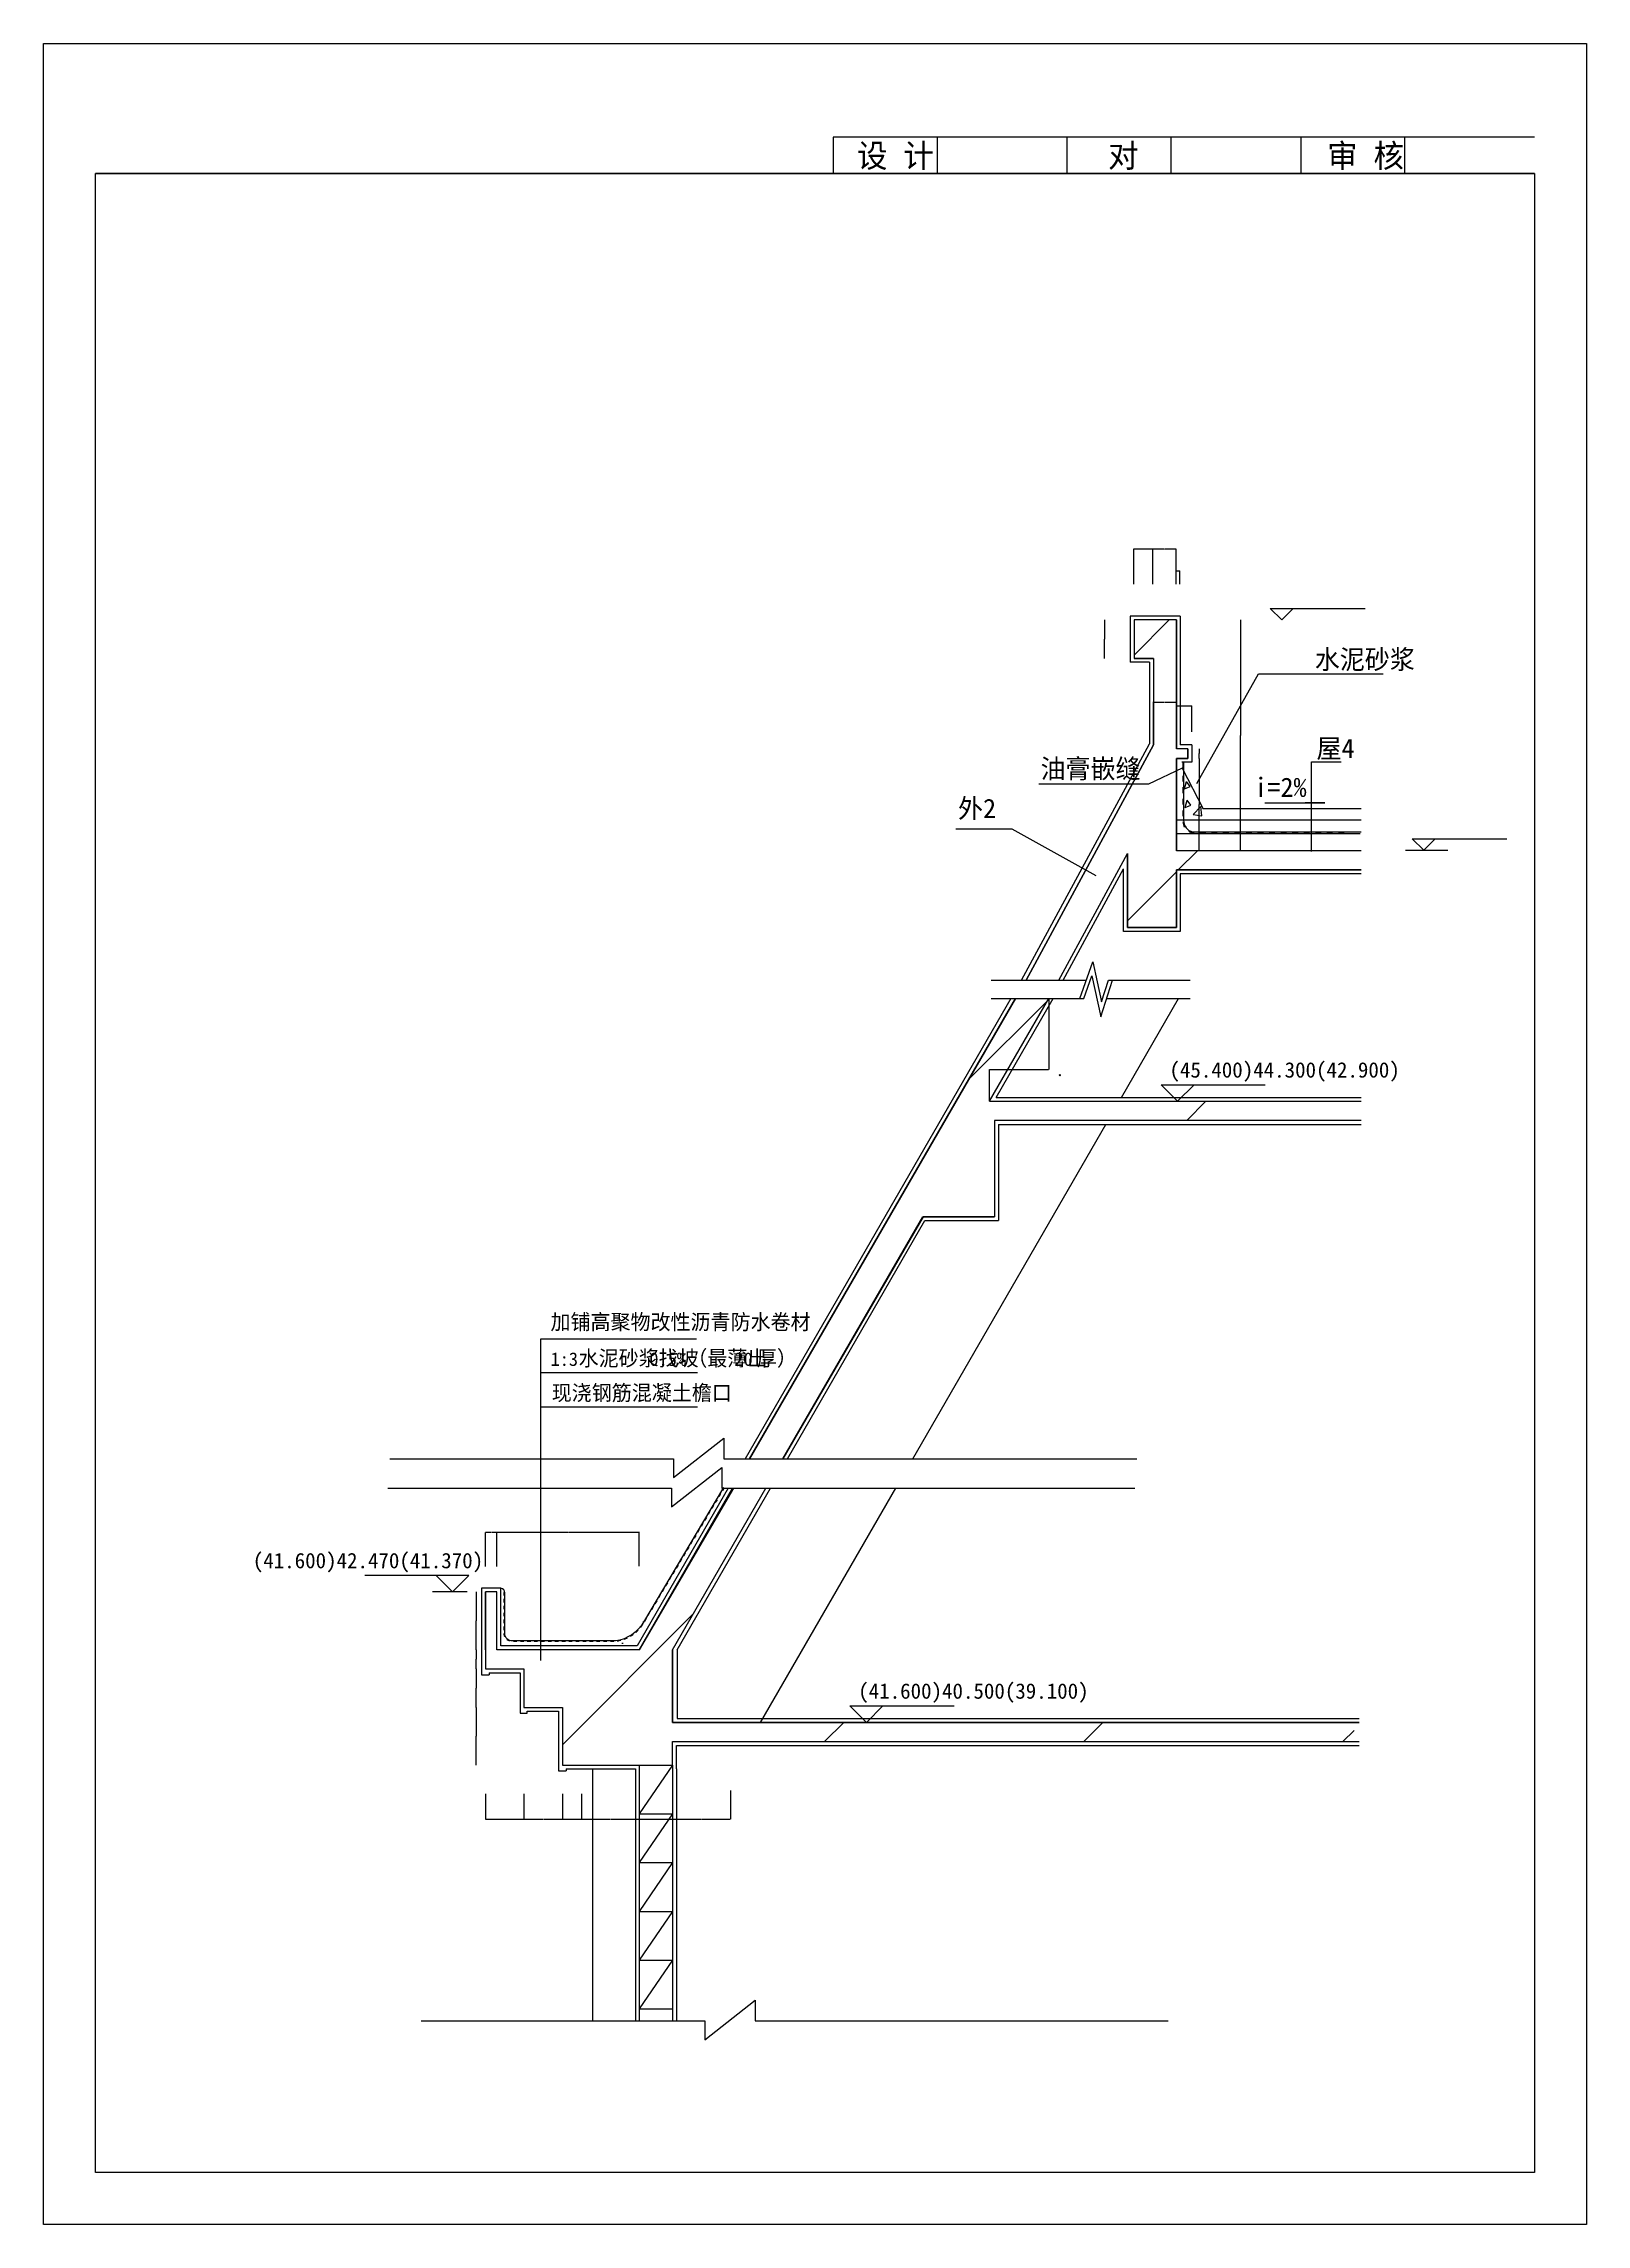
# Model space of a CAD drawing. Header units: metres. Extents: x -4844 to 18171, y -1948 to 18781.
# Drawn here: x -4844 to 3175, y -1948 to 9392 of the extents above; entities that cross this region are included whole.
import ezdxf

# ---------------------------------------------------------------- set-up
doc = ezdxf.new("R2010")
doc.units = ezdxf.units.M
for name, color, linetype in [('DIMENSION$', 3, 'Continuous'), ('MET', 5, 'Continuous'), ('PUB_TEXT', 7, 'Continuous'), ('SURFACE', 6, 'Continuous'), ('SYMBLE$', 7, 'Continuous'), ('T1', 41, 'Continuous'), ('T2', 6, 'Continuous'), ('TK', 143, 'Continuous'), ('WALL_$LINE', 252, 'Continuous')]:
    doc.layers.add(name, color=color, linetype=linetype)
doc.dimstyles.get("Standard").update_dxf_attribs({"dimtxt": 2.5, "dimasz": 2.5, "dimexe": 1.25, "dimexo": 0.625, "dimtad": 1, "dimcen": 2.5, "dimazin": 3, "dimtfac": 1, "dimtmove": 0, "dimatfit": 3})
pattern_1 = [(45, (0, 0), (-673.52, 673.52), [])]

# ---------------------------------------------------------------- blocks, each defined once
blk = doc.blocks.new('BG')
at = {"layer": 'T2'}
for p, q in [((-450, 450), (2400, 450)), ((-450, 450), (0, 0)), ((-400, 0), (550, 0)), ((450, 450), (0, 0))]:
    blk.add_line(p, q, dxfattribs=at)
blk = doc.blocks.new('*D111')
for p, q in [((1376.56, 6394.82), (1376.56, 5794.82)), ((1376.31, 5794.82), (1376.06, 5794.82)), ((1376.56, 5194.82), (1376.56, 5794.82)), ((1376.56, 5794.82), (1376.56, 5794.82)), ((1376.81, 5794.82), (1377.06, 5794.82))]:
    blk.add_line(p, q)
at = {"layer": 'Defpoints'}
for p in [(1376.56, 6394.82), (1376.56, 5794.82), (1376.56, 5194.82)]:
    blk.add_point(p, dxfattribs=at)
at = {"layer": 'DIMENSION$', "insert": (1376.56, 5795.945), "char_height": 1, "attachment_point": 5}
blk.add_mtext('0', dxfattribs=at)
blk = doc.blocks.new('*D112')
for p, q in [((379.92, 4425.65), (379.92, 4057.92)), ((71.68, 3891.76), (71.68, 4057.92)), ((71.93, 4057.92), (224.8, 4057.92)), ((226.8, 4057.92), (379.67, 4057.92))]:
    blk.add_line(p, q)
at = {"layer": 'Defpoints'}
for p in [(379.92, 4425.65), (71.68, 4057.92), (71.68, 3891.76)]:
    blk.add_point(p, dxfattribs=at)
at = {"layer": 'DIMENSION$', "insert": (225.8, 4057.92), "char_height": 1, "attachment_point": 5}
blk.add_mtext('60', dxfattribs=at)
blk = doc.blocks.new('*D113')
for p, q in [((1161.2, 5699.82), (1160.95, 5699.82)), ((1161.45, 5724.82), (1161.45, 5699.82)), ((1161.45, 5674.82), (1161.45, 5699.82)), ((1161.45, 5699.82), (1161.45, 5699.82)), ((1161.7, 5699.82), (1161.95, 5699.82))]:
    blk.add_line(p, q)
at = {"layer": 'Defpoints'}
for p in [(1161.45, 5724.82), (1161.45, 5699.82), (1161.45, 5674.82)]:
    blk.add_point(p, dxfattribs=at)
at = {"layer": 'DIMENSION$', "insert": (1161.45, 5700.945), "char_height": 1, "attachment_point": 5}
blk.add_mtext('0', dxfattribs=at)
blk = doc.blocks.new('*D114')
for p, q in [((1161.45, 5674.82), (1161.45, 5434.82)), ((1161.2, 5434.82), (1160.95, 5434.82)), ((1161.45, 5194.82), (1161.45, 5434.82)), ((1161.45, 5434.82), (1161.45, 5434.82)), ((1161.7, 5434.82), (1161.95, 5434.82))]:
    blk.add_line(p, q)
at = {"layer": 'Defpoints'}
for p in [(1161.45, 5674.82), (1161.45, 5434.82), (1161.45, 5194.82)]:
    blk.add_point(p, dxfattribs=at)
at = {"layer": 'DIMENSION$', "insert": (1161.45, 5435.945), "char_height": 1, "attachment_point": 5}
blk.add_mtext('0', dxfattribs=at)
blk = doc.blocks.new('*D115')
for p, q in [((870.34, 6762.65), (821.59, 6762.65)), ((821.84, 6581.64), (821.84, 6762.65)), ((922.09, 6762.65), (873.34, 6762.65)), ((921.84, 6581.64), (921.84, 6762.65))]:
    blk.add_line(p, q)
at = {"layer": 'Defpoints'}
for p in [(921.84, 6762.65), (821.84, 6581.64), (921.84, 6581.64)]:
    blk.add_point(p, dxfattribs=at)
at = {"layer": 'DIMENSION$', "insert": (871.84, 6762.65), "char_height": 1, "attachment_point": 5}
blk.add_mtext('100', dxfattribs=at)
blk = doc.blocks.new('*D116')
for p, q in [((670.44, 6394.82), (670.44, 6294.82)), ((670.19, 6294.82), (669.94, 6294.82)), ((670.44, 6194.82), (670.44, 6294.82)), ((670.44, 6294.82), (670.44, 6294.82)), ((670.69, 6294.82), (670.94, 6294.82))]:
    blk.add_line(p, q)
at = {"layer": 'Defpoints'}
for p in [(670.44, 6394.82), (670.44, 6294.82), (670.44, 6194.82)]:
    blk.add_point(p, dxfattribs=at)
at = {"layer": 'DIMENSION$', "insert": (670.44, 6295.945), "char_height": 1, "attachment_point": 5}
blk.add_mtext('0', dxfattribs=at)
blk = doc.blocks.new('*D117')
for p, q in [((1041.84, 6581.64), (1041.84, 6650.82)), ((1042.09, 6650.82), (1050.84, 6650.82)), ((1052.84, 6650.82), (1061.59, 6650.82)), ((1061.84, 6581.64), (1061.84, 6650.82))]:
    blk.add_line(p, q)
at = {"layer": 'Defpoints'}
for p in [(1041.84, 6650.82), (1041.84, 6581.64), (1061.84, 6581.64)]:
    blk.add_point(p, dxfattribs=at)
at = {"layer": 'DIMENSION$', "insert": (1051.84, 6650.82), "char_height": 1, "attachment_point": 5}
blk.add_mtext('20', dxfattribs=at)
blk = doc.blocks.new('*D118')
for p, q in [((980.34, 6762.65), (921.59, 6762.65)), ((921.84, 6581.64), (921.84, 6762.65)), ((1042.09, 6762.65), (983.34, 6762.65)), ((1041.84, 6581.64), (1041.84, 6762.65))]:
    blk.add_line(p, q)
at = {"layer": 'Defpoints'}
for p in [(1041.84, 6762.65), (921.84, 6581.64), (1041.84, 6581.64)]:
    blk.add_point(p, dxfattribs=at)
at = {"layer": 'DIMENSION$', "insert": (981.84, 6762.65), "char_height": 1, "attachment_point": 5}
blk.add_mtext('120', dxfattribs=at)
blk = doc.blocks.new('*D119')
for p, q in [((-2595.37, 1340.25), (-2595.37, 1190.25)), ((-2595.62, 1190.25), (-2595.87, 1190.25)), ((-2595.37, 1040.25), (-2595.37, 1190.25)), ((-2595.37, 1190.25), (-2595.37, 1190.25)), ((-2595.12, 1190.25), (-2594.87, 1190.25))]:
    blk.add_line(p, q)
at = {"layer": 'Defpoints'}
for p in [(-2595.37, 1340.25), (-2595.37, 1190.25), (-2595.37, 1040.25)]:
    blk.add_point(p, dxfattribs=at)
at = {"layer": 'DIMENSION$', "insert": (-2595.37, 1191.375), "char_height": 1, "attachment_point": 5}
blk.add_mtext('0', dxfattribs=at)
blk = doc.blocks.new('*D120')
for p, q in [((-2595.37, 1040.25), (-2595.37, 990.25)), ((-2595.62, 990.25), (-2595.87, 990.25)), ((-2595.37, 940.25), (-2595.37, 990.25)), ((-2595.37, 990.25), (-2595.37, 990.25)), ((-2595.12, 990.25), (-2594.87, 990.25))]:
    blk.add_line(p, q)
at = {"layer": 'Defpoints'}
for p in [(-2595.37, 1040.25), (-2595.37, 990.25), (-2595.37, 940.25)]:
    blk.add_point(p, dxfattribs=at)
at = {"layer": 'DIMENSION$', "insert": (-2595.37, 991.375), "char_height": 1, "attachment_point": 5}
blk.add_mtext('0', dxfattribs=at)
blk = doc.blocks.new('*D121')
for p, q in [((-2595.37, 940.25), (-2595.37, 840.25)), ((-2595.62, 840.25), (-2595.87, 840.25)), ((-2595.37, 740.25), (-2595.37, 840.25)), ((-2595.37, 840.25), (-2595.37, 840.25)), ((-2595.12, 840.25), (-2594.87, 840.25))]:
    blk.add_line(p, q)
at = {"layer": 'Defpoints'}
for p in [(-2595.37, 940.25), (-2595.37, 840.25), (-2595.37, 740.25)]:
    blk.add_point(p, dxfattribs=at)
at = {"layer": 'DIMENSION$', "insert": (-2595.37, 841.375), "char_height": 1, "attachment_point": 5}
blk.add_mtext('0', dxfattribs=at)
blk = doc.blocks.new('*D122')
for p, q in [((-2595.37, 740.25), (-2595.37, 590.25)), ((-2595.62, 590.25), (-2595.87, 590.25)), ((-2595.37, 440.25), (-2595.37, 590.25)), ((-2595.37, 590.25), (-2595.37, 590.25)), ((-2595.12, 590.25), (-2594.87, 590.25))]:
    blk.add_line(p, q)
at = {"layer": 'Defpoints'}
for p in [(-2595.37, 740.25), (-2595.37, 590.25), (-2595.37, 440.25)]:
    blk.add_point(p, dxfattribs=at)
at = {"layer": 'DIMENSION$', "insert": (-2595.37, 591.375), "char_height": 1, "attachment_point": 5}
blk.add_mtext('0', dxfattribs=at)
blk = doc.blocks.new('*D123')
for p, q in [((-2547.85, 289.83), (-2547.85, 159.35)), ((-2347.85, 289.83), (-2347.85, 159.35)), ((-2547.6, 159.35), (-2449.35, 159.35)), ((-2446.35, 159.35), (-2348.1, 159.35))]:
    blk.add_line(p, q)
at = {"layer": 'Defpoints'}
for p in [(-2547.85, 289.83), (-2347.85, 289.83), (-2547.85, 159.35)]:
    blk.add_point(p, dxfattribs=at)
at = {"layer": 'DIMENSION$', "insert": (-2447.85, 159.35), "char_height": 1, "attachment_point": 5}
blk.add_mtext('200', dxfattribs=at)
blk = doc.blocks.new('*D124')
for p, q in [((-2347.85, 289.83), (-2347.85, 159.35)), ((-2147.85, 289.83), (-2147.85, 159.35)), ((-2347.6, 159.35), (-2249.35, 159.35)), ((-2246.35, 159.35), (-2148.1, 159.35))]:
    blk.add_line(p, q)
at = {"layer": 'Defpoints'}
for p in [(-2347.85, 289.83), (-2147.85, 289.83), (-2347.85, 159.35)]:
    blk.add_point(p, dxfattribs=at)
at = {"layer": 'DIMENSION$', "insert": (-2247.85, 159.35), "char_height": 1, "attachment_point": 5}
blk.add_mtext('200', dxfattribs=at)
blk = doc.blocks.new('*D125')
for p, q in [((-2147.85, 289.83), (-2147.85, 159.35)), ((-2047.85, 289.83), (-2047.85, 159.35)), ((-2147.6, 159.35), (-2099.35, 159.35)), ((-2096.35, 159.35), (-2048.1, 159.35))]:
    blk.add_line(p, q)
at = {"layer": 'Defpoints'}
for p in [(-2147.85, 289.83), (-2047.85, 289.83), (-2147.85, 159.35)]:
    blk.add_point(p, dxfattribs=at)
at = {"layer": 'DIMENSION$', "insert": (-2097.85, 159.35), "char_height": 1, "attachment_point": 5}
blk.add_mtext('100', dxfattribs=at)
blk = doc.blocks.new('*D126')
for p, q in [((-2047.85, 289.83), (-2047.85, 159.35)), ((-1747.85, 289.83), (-1747.85, 159.35)), ((-2047.6, 159.35), (-1899.35, 159.35)), ((-1896.35, 159.35), (-1748.1, 159.35))]:
    blk.add_line(p, q)
at = {"layer": 'Defpoints'}
for p in [(-2047.85, 289.83), (-1747.85, 289.83), (-2047.85, 159.35)]:
    blk.add_point(p, dxfattribs=at)
at = {"layer": 'DIMENSION$', "insert": (-1897.85, 159.35), "char_height": 1, "attachment_point": 5}
blk.add_mtext('300', dxfattribs=at)
blk = doc.blocks.new('*D127')
for p, q in [((-1747.85, 289.83), (-1747.85, 159.35)), ((-1574.65, 255.74), (-1574.65, 159.35)), ((-1747.6, 159.35), (-1662.75, 159.35)), ((-1659.75, 159.35), (-1574.9, 159.35))]:
    blk.add_line(p, q)
at = {"layer": 'Defpoints'}
for p in [(-1747.85, 289.83), (-1574.65, 255.74), (-1747.85, 159.35)]:
    blk.add_point(p, dxfattribs=at)
at = {"layer": 'DIMENSION$', "insert": (-1661.25, 159.35), "char_height": 1, "attachment_point": 5}
blk.add_mtext('200', dxfattribs=at)
blk = doc.blocks.new('*D128')
for p, q in [((-1574.65, 255.74), (-1574.65, 159.35)), ((-1274.65, 307.88), (-1274.65, 159.35)), ((-1574.4, 159.35), (-1426.15, 159.35)), ((-1423.15, 159.35), (-1274.9, 159.35))]:
    blk.add_line(p, q)
at = {"layer": 'Defpoints'}
for p in [(-1574.65, 255.74), (-1274.65, 307.88), (-1574.65, 159.35)]:
    blk.add_point(p, dxfattribs=at)
at = {"layer": 'DIMENSION$', "insert": (-1424.65, 159.35), "char_height": 1, "attachment_point": 5}
blk.add_mtext('300', dxfattribs=at)
blk = doc.blocks.new('*D129')
for p, q in [((-2119.35, 1649.27), (-2488.1, 1649.27)), ((-2487.85, 1473.81), (-2487.85, 1649.27)), ((-1747.6, 1649.27), (-2116.35, 1649.27)), ((-1747.85, 1473.81), (-1747.85, 1649.27))]:
    blk.add_line(p, q)
at = {"layer": 'Defpoints'}
for p in [(-1747.85, 1649.27), (-2487.85, 1473.81), (-1747.85, 1473.81)]:
    blk.add_point(p, dxfattribs=at)
at = {"layer": 'DIMENSION$', "insert": (-2117.85, 1649.27), "char_height": 1, "attachment_point": 5}
blk.add_mtext('740', dxfattribs=at)
blk = doc.blocks.new('*D130')
for p, q in [((-2518.85, 1649.27), (-2548.1, 1649.27)), ((-2547.85, 1473.24), (-2547.85, 1649.27)), ((-2487.6, 1649.27), (-2516.85, 1649.27)), ((-2487.85, 1473.24), (-2487.85, 1649.27))]:
    blk.add_line(p, q)
at = {"layer": 'Defpoints'}
for p in [(-2487.85, 1649.27), (-2547.85, 1473.24), (-2487.85, 1473.24)]:
    blk.add_point(p, dxfattribs=at)
at = {"layer": 'DIMENSION$', "insert": (-2517.85, 1649.27), "char_height": 1, "attachment_point": 5}
blk.add_mtext('60', dxfattribs=at)
blk = doc.blocks.new('*D131')
for p, q in [((-1574.65, 1040.25), (-1574.65, 851.12)), ((-1574.9, 851.12), (-1575.15, 851.12)), ((-1574.65, 661.99), (-1574.65, 851.12)), ((-1574.65, 851.12), (-1574.65, 851.12)), ((-1574.4, 851.12), (-1574.15, 851.12))]:
    blk.add_line(p, q)
at = {"layer": 'Defpoints'}
for p in [(-1574.65, 1040.25), (-1574.65, 851.12), (-1574.65, 661.99)]:
    blk.add_point(p, dxfattribs=at)
at = {"insert": (-1574.65, 852.245), "char_height": 1, "attachment_point": 5}
blk.add_mtext('600', dxfattribs=at)
blk = doc.blocks.new('*D132')
for p, q in [((924.02, 6194.82), (924.02, 5969.83)), ((923.77, 5969.83), (923.52, 5969.83)), ((924.02, 5744.83), (924.02, 5969.83)), ((924.02, 5969.83), (924.02, 5969.83)), ((924.27, 5969.83), (924.52, 5969.83))]:
    blk.add_line(p, q)
at = {"layer": 'Defpoints'}
for p in [(924.02, 6194.82), (924.02, 5969.83), (924.02, 5744.83)]:
    blk.add_point(p, dxfattribs=at)
at = {"layer": 'DIMENSION$', "insert": (924.02, 5970.955), "char_height": 1, "attachment_point": 5}
blk.add_mtext('0', dxfattribs=at)
blk = doc.blocks.new('*D133')
for p, q in [((924.02, 5813.62), (924.02, 5967.44)), ((924.27, 5967.44), (982.52, 5967.44)), ((985.52, 5967.44), (1043.77, 5967.44)), ((1044.02, 5813.62), (1044.02, 5967.44))]:
    blk.add_line(p, q)
at = {"layer": 'Defpoints'}
for p in [(924.02, 5967.44), (924.02, 5813.62), (1044.02, 5813.62)]:
    blk.add_point(p, dxfattribs=at)
at = {"layer": 'DIMENSION$', "insert": (984.02, 5967.44), "char_height": 1, "attachment_point": 5}
blk.add_mtext('120', dxfattribs=at)
blk = doc.blocks.new('*D134')
for p, q in [((1044.02, 5813.62), (1044.02, 5947.44)), ((1044.27, 5947.44), (1083.02, 5947.44)), ((1085.02, 5947.44), (1123.77, 5947.44)), ((1124.02, 5812.79), (1124.02, 5947.44))]:
    blk.add_line(p, q)
at = {"layer": 'Defpoints'}
for p in [(1044.02, 5947.44), (1044.02, 5813.62), (1124.02, 5812.79)]:
    blk.add_point(p, dxfattribs=at)
at = {"layer": 'DIMENSION$', "insert": (1084.02, 5947.44), "char_height": 1, "attachment_point": 5}
blk.add_mtext('80', dxfattribs=at)

msp = doc.modelspace()

# ---------------------------------------------------------------- hatches: boundary and pattern name
h = msp.add_hatch()
h.set_pattern_fill('AR-SAND', scale=10)
h.paths.add_polyline_path([(-1871.38, 1086.35), (-2259.47, 1086.35), (-2259.47, 1060.25), (-1759.4, 1060.25), (-1285.79, 1880.56), (-1311.26, 1880.56), (-1726.83, 1183.74, -0.24)])
h = msp.add_hatch()
h.set_pattern_fill('AR-SAND', scale=10)
h.paths.add_polyline_path([(-2259.47, 1086.35), (-2399.75, 1086.35, -0.43), (-2447.25, 1119.41), (-2447.25, 1335.9, 0.39), (-2467.85, 1360.25), (-2467.85, 1060.25), (-2259.47, 1060.25)])
at = {"layer": 'MET'}
h = msp.add_hatch(dxfattribs=at)
h.set_pattern_fill('AN31C', scale=300)
h.set_pattern_definition(pattern_1)
h.paths.add_polyline_path([(98.47, 3791.76), (1980.98, 3791.76), (1980.98, 3891.76), (71.68, 3891.76), (379.92, 4425.65), (206.71, 4425.65), (-1174.48, 2033.37), (-1001.27, 2033.37), (-274.73, 3291.76), (98.47, 3291.76)])
h.paths.add_polyline_path([(788.94, 5180.01), (788.94, 4794.82), (1044.02, 4794.82), (1044.02, 5094.82), (1980.98, 5094.82), (1980.98, 5194.82), (1044.02, 5194.82), (1044.02, 5610.61), (898.28, 5541.6), (814.05, 5541.6), (262.36, 4522.04), (432.91, 4522.04)])
h.paths.add_polyline_path([(1044.02, 6394.82), (824.02, 6394.82), (824.02, 6194.82), (924.02, 6194.82), (924.02, 5744.83), (814.05, 5541.6), (898.28, 5541.6), (1044.02, 5610.61), (1044.02, 5674.82), (1104.02, 5674.82), (1104.02, 5724.82), (1044.02, 5724.82)])
h = msp.add_hatch(dxfattribs=at)
h.set_pattern_fill('AN31C', scale=300)
h.set_pattern_definition(pattern_1)
h.paths.add_polyline_path([(-2487.85, 1040.25), (-2487.85, 1340.25), (-2547.85, 1340.25), (-2547.85, 940.25), (-2347.85, 940.25), (-2347.85, 740.25), (-2147.85, 740.25), (-2147.85, 440.25), (-1574.65, 440.25), (-1574.65, 561.99), (1967.18, 561.99), (1967.18, 661.99), (-1574.65, 661.99), (-1574.65, 1040.25), (-1089.49, 1880.56), (-1262.7, 1880.56), (-1747.85, 1040.25)])

# ---------------------------------------------------------------- linework, layer by layer
for p, q in [((1064.02, 6414.82), (804.02, 6414.82)), ((804.02, 6414.82), (804.02, 6174.82)), ((1064.02, 6414.82), (1064.02, 5744.82)), ((904.02, 6174.82), (804.02, 6174.82)), ((904.02, 6174.82), (904.02, 5750.19)), ((1150.24, 5545.11), (1469.95, 6115.1)), ((1469.95, 6115.1), (2119.21, 6115.1)), ((239.27, 4522.04), (904.02, 5750.19)), ((1124.02, 5744.82), (1064.02, 5744.82)), ((1124.02, 5744.82), (1124.02, 5654.82)), ((1074.02, 5624.82), (898.28, 5541.6)), ((1124.02, 5654.82), (1071.58, 5654.82)), ((1746.1, 5191.25), (1746.1, 5657.51)), ((1746.1, 5657.51), (1900.73, 5657.51)), ((898.28, 5541.6), (328.37, 5541.6)), ((1086.71, 5516.88), (1096.11, 5555.12)), ((1086.71, 5516.88), (1116.08, 5528.27)), ((1089.65, 5419.68), (1099.05, 5457.91)), ((1116.11, 5528.26), (1096.14, 5555.11)), ((1119.05, 5431.05), (1099.08, 5457.9)), ((1503.74, 5444.46), (1815.4, 5444.46)), ((1089.65, 5419.68), (1119.02, 5431.06)), ((1131.61, 5383.57), (1170.55, 5424.16)), ((1131.61, 5383.57), (1176.07, 5376.67)), ((1176.1, 5376.64), (1170.57, 5424.13)), ((189.73, 5307), (-103.31, 5307)), ((627.26, 5064.82), (189.73, 5307)), ((2233.89, 5197.48), (2454.95, 5197.48)), ((455.31, 4522.04), (768.94, 5101.48)), ((768.94, 4774.82), (768.94, 5101.48)), ((2003.84, 5074.82), (1064.02, 5074.82)), ((1064.02, 5074.82), (1064.02, 4774.82)), ((1064.02, 4774.82), (768.94, 4774.82)), ((542.19, 4425.65), (609.65, 4617.82)), ((563.39, 4425.65), (605.14, 4544.59)), ((605.14, 4544.59), (651.72, 4330.79)), ((609.65, 4617.82), (655.26, 4408.49)), ((183.62, 4425.65), (-1197.57, 2033.37)), ((81.02, 4522.04), (576.03, 4522.04)), ((81.02, 4425.65), (563.39, 4425.65)), ((106.32, 3911.76), (403.01, 4425.65)), ((651.72, 4330.79), (712.05, 4522.04)), ((655.26, 4408.49), (691.08, 4522.04)), ((681.64, 4425.65), (1114.61, 4425.65)), ((691.08, 4522.04), (1114.61, 4522.04)), ((758.59, 3911.76), (1055.28, 4425.65)), ((106.32, 3911.76), (2004.7, 3911.76)), ((-325.9, 2033.37), (677.76, 3771.76)), ((118.47, 3771.76), (2004.7, 3771.76)), ((118.47, 3771.76), (118.47, 3271.76)), ((-978.18, 2033.37), (-263.19, 3271.76)), ((-263.19, 3271.76), (118.47, 3271.76)), ((-2259.47, 984.18), (-2259.47, 2657.13)), ((-2259.47, 2657.13), (-1450.22, 2657.13)), ((-2259.47, 2482.4), (-1444.76, 2482.4)), ((-2259.47, 2302.22), (-1444.76, 2302.22)), ((-1569.36, 1935.62), (-1307.86, 2140.82)), ((-1307.86, 2140.82), (-1307.86, 2033.37)), ((-3044.52, 2033.37), (-1569.36, 2033.37)), ((-1580.28, 1782.82), (-1318.78, 1988.01)), ((-1569.36, 2033.37), (-1569.36, 1935.62)), ((-1318.78, 1988.01), (-1318.78, 1880.56)), ((-1307.86, 2033.37), (838.68, 2033.37)), ((-3055.44, 1880.56), (-1580.28, 1880.56)), ((-1285.79, 1880.56), (-1759.4, 1060.25)), ((-1580.28, 1880.56), (-1580.28, 1782.82)), ((-1551.56, 1040.25), (-1066.4, 1880.56)), ((-1318.78, 1880.56), (827.76, 1880.56)), ((-1117.67, 661.99), (-414.12, 1880.56)), ((-2467.85, 1360.25), (-2567.85, 1360.25)), ((-2567.85, 1360.25), (-2567.85, 910.25)), ((-2467.85, 1060.25), (-2467.85, 1360.25)), ((-1759.4, 1060.25), (-2467.85, 1060.25)), ((-2567.85, 910.25), (-2527.85, 910.25)), ((-2527.85, 920.25), (-2367.85, 920.25)), ((-2527.85, 920.25), (-2527.85, 910.25)), ((-2367.85, 920.25), (-2367.85, 710.25)), ((-2367.85, 710.25), (-2330, 710.25)), ((-2330, 720.25), (-2167.85, 720.25)), ((-2330, 710.25), (-2330, 720.25)), ((-2167.85, 720.25), (-2167.85, 410.25)), ((-1554.65, 420.25), (-1554.65, 541.99)), ((-1554.65, 541.99), (1993.09, 541.99)), ((-2167.85, 410.25), (-2128.2, 410.25)), ((-2128.2, 420.25), (-1767.85, 420.25)), ((-2128.2, 420.25), (-2128.2, 410.25)), ((-1991.88, 420.25), (-1991.88, -890.17)), ((-1767.85, 420.25), (-1767.85, -886.78)), ((-1574.65, 440.25), (-1747.85, 186.61)), ((-1554.65, 420.25), (-1554.65, -886.78)), ((-1747.85, 186.61), (-1574.65, 186.61)), ((-1574.65, 186.61), (-1747.85, -67.03)), ((-1747.85, -67.03), (-1574.65, -67.03)), ((-1574.65, -67.03), (-1747.85, -320.66)), ((-1747.85, -320.66), (-1574.65, -320.66)), ((-1574.65, -320.66), (-1747.85, -574.3)), ((-1747.85, -574.3), (-1574.65, -574.3)), ((-1574.65, -574.3), (-1747.85, -827.93)), ((-1407.05, -987.91), (-1145.55, -782.71)), ((-1145.55, -782.71), (-1145.55, -890.17)), ((-2882.21, -890.17), (-1407.05, -890.17)), ((-1747.85, -827.93), (-1574.65, -827.93)), ((-1407.05, -890.17), (-1407.05, -987.91)), ((-1145.55, -890.17), (1000.99, -890.17))]:
    msp.add_line(p, q)
for points in [[(2003.84, 5194.82), (1044.02, 5194.82), (1044.02, 5674.82), (1104.02, 5674.82), (1104.02, 5724.82), (1044.02, 5724.82), (1044.02, 6394.82), (824.02, 6394.82), (824.02, 6194.82), (924.02, 6194.82), (924.02, 5744.83), (262.36, 4522.04)], [(1651.62, 6454.82), (1591.62, 6394.82), (1531.62, 6454.82), (2024.59, 6454.82)], [(1815.4, 5444.46), (1713.13, 5444.46)], [(2389.22, 5257.48), (2329.22, 5197.48), (2269.22, 5257.48), (2762.19, 5257.48)], [(432.91, 4522.04), (788.94, 5180.01), (788.94, 4794.82), (1044.02, 4794.82), (1044.02, 5094.82), (2003.84, 5094.82)], [(206.71, 4425.65), (-1174.48, 2033.37)], [(2004.7, 3791.76), (98.47, 3791.76), (98.47, 3291.76), (-272.05, 3291.76), (-1001.27, 2033.37)], [(-1258.99, 1880.56), (-1747.85, 1040.25), (-2487.85, 1040.25), (-2487.85, 1340.25), (-2547.85, 1340.25), (-2547.85, 940.25), (-2347.85, 940.25), (-2347.85, 740.25), (-2147.85, 740.25), (-2147.85, 440.25), (-1574.65, 440.25), (-1574.65, 561.99), (1993.09, 561.99)], [(1993.09, 661.99), (-1574.65, 661.99), (-1574.65, 1040.25), (-1089.49, 1880.56)], [(-1551.56, 1040.25), (-1551.56, 681.99), (1993.09, 681.99)], [(-1574.65, 661.99), (1993.09, 661.99)], [(-1747.85, 440.25), (-1747.85, -886.78)], [(-1574.65, 440.25), (-1574.65, -886.78)]]:
    msp.add_lwpolyline(points)
msp.add_circle((437.54, 4027.55), 2.8)
at = {"layer": 'PUB_TEXT'}
for p, q in [((-2547.85, 1040.25), (-2547.85, 1340.25)), ((-2487.85, 1040.25), (-2487.85, 1340.25))]:
    msp.add_line(p, q, dxfattribs=at)
at = {"layer": 'SURFACE'}
for points in [[(1076.58, 5654.82), (1076.58, 5624.82)], [(1076.58, 5644.82), (1076.58, 5614.82)], [(1076.58, 5584.82), (1076.58, 5554.82)], [(1076.58, 5524.82), (1076.58, 5494.82)], [(1076.58, 5464.82), (1076.58, 5434.82)], [(1076.58, 5404.82), (1076.58, 5374.82)], [(1166.05, 5287.28), (1196.05, 5287.28)], [(1226.05, 5287.28), (1256.05, 5287.28)], [(1286.05, 5287.28), (1316.05, 5287.28)], [(1346.05, 5287.28), (1376.05, 5287.28)], [(1406.05, 5287.28), (1436.05, 5287.28)], [(1466.05, 5287.28), (1496.05, 5287.28)], [(1526.05, 5287.28), (1556.05, 5287.28)], [(1586.05, 5287.28), (1616.05, 5287.28)], [(1646.05, 5287.28), (1676.05, 5287.28)], [(1706.05, 5287.28), (1736.05, 5287.28)], [(1766.05, 5287.28), (1796.05, 5287.28)], [(1826.05, 5287.28), (1856.05, 5287.28)], [(1886.05, 5287.28), (1916.05, 5287.28)], [(-1343.73, 1820.26), (-1352.95, 1804.8)], [(-1325.29, 1851.18), (-1334.51, 1835.72)], [(-1306.85, 1882.1), (-1316.07, 1866.64)], [(-1399.05, 1727.51), (-1408.27, 1712.05)], [(-1380.61, 1758.42), (-1389.83, 1742.96)], [(-1362.17, 1789.34), (-1371.39, 1773.88)], [(-1472.81, 1603.83), (-1482.03, 1588.37)], [(-1454.37, 1634.75), (-1463.59, 1619.29)], [(-1435.93, 1665.67), (-1445.15, 1650.21)], [(-1417.49, 1696.59), (-1426.71, 1681.13)], [(-1546.56, 1480.15), (-1555.78, 1464.69)], [(-1528.13, 1511.07), (-1537.34, 1495.61)], [(-1509.69, 1541.99), (-1518.91, 1526.53)], [(-1491.25, 1572.91), (-1500.47, 1557.45)], [(-1601.88, 1387.4), (-1611.1, 1371.94)], [(-1583.44, 1418.31), (-1592.66, 1402.86)], [(-1565, 1449.23), (-1574.22, 1433.77)], [(-2450.25, 1286.44), (-2450.25, 1304.44)], [(-2450.25, 1250.44), (-2450.25, 1268.44)], [(-1675.64, 1263.72), (-1684.86, 1248.26)], [(-1657.2, 1294.64), (-1666.42, 1279.18)], [(-1638.76, 1325.56), (-1647.98, 1310.1)], [(-1620.32, 1356.48), (-1629.54, 1341.02)], [(-2450.25, 1214.44), (-2450.25, 1232.44)], [(-2450.25, 1178.44), (-2450.25, 1196.44)], [(-2450.25, 1142.44), (-2450.25, 1160.44)], [(-1712.52, 1201.88), (-1721.74, 1186.42)], [(-1694.08, 1232.8), (-1703.3, 1217.34)], [(-2348.27, 1083.35), (-2366.27, 1083.35)], [(-2312.27, 1083.35), (-2330.27, 1083.35)], [(-2276.27, 1083.35), (-2294.27, 1083.35)], [(-2240.27, 1083.35), (-2258.27, 1083.35)], [(-2204.27, 1083.35), (-2222.27, 1083.35)], [(-2168.27, 1083.35), (-2186.27, 1083.35)], [(-2132.27, 1083.35), (-2150.27, 1083.35)], [(-2096.27, 1083.35), (-2114.27, 1083.35)], [(-2060.27, 1083.35), (-2078.27, 1083.35)], [(-2024.27, 1083.35), (-2042.27, 1083.35)], [(-1988.27, 1083.35), (-2006.27, 1083.35)], [(-1952.27, 1083.35), (-1970.27, 1083.35)], [(-1916.27, 1083.35), (-1934.27, 1083.35)], [(-1880.27, 1083.35), (-1898.27, 1083.35)]]:
    msp.add_lwpolyline(points, dxfattribs=at)
for points in [[(1081.58, 5654.82), (1081.58, 5353.58, 0.35), (1128.4, 5292.28), (2003.84, 5292.28)], [(1076.99, 5344.83, 0.11), (1086.82, 5316.75)], [(1107.85, 5295.71, 0.08), (1127.8, 5287.28), (1136.05, 5287.28)], [(-1309.43, 1883.64), (-1726.83, 1183.74, -0.24), (-1871.38, 1086.35), (-2399.75, 1086.35, -0.43), (-2447.25, 1119.41), (-2447.25, 1335.9, 0.39), (-2467.85, 1360.25, 0.69)], [(-2450.25, 1322.44), (-2450.25, 1336.82, 0.05), (-2448.48, 1339.97, 0.05)], [(-1753.03, 1142.6, -0.02), (-1765.97, 1130.09, -0.02)], [(-1730.92, 1170.94, -0.02), (-1741.31, 1156.25, -0.02)], [(-2446.58, 1107.03, -0.07), (-2450.25, 1119.19), (-2450.25, 1124.44)], [(-2420.04, 1084.29, -0.11), (-2435.73, 1092.83, -0.11)], [(-2384.27, 1083.35), (-2399.45, 1083.35, -0.02), (-2402.23, 1082.89, -0.02)], [(-1844.75, 1088.28, -0.02), (-1862.35, 1084.58, -0.02)], [(-1810.95, 1100.54, -0.02), (-1827.56, 1093.62, -0.02)], [(-1780.02, 1118.85, -0.02), (-1795.06, 1108.97, -0.02)]]:
    msp.add_lwpolyline(points, format="xyb", dxfattribs=at)
at = {"layer": 'TK'}
for p, q in [((2904.83, 8905.81), (-740.17, 8905.81)), ((-740.17, 8905.81), (-740.17, 8716.81)), ((-200.17, 8905.81), (-200.17, 8716.81)), ((474.83, 8905.81), (474.83, 8716.81)), ((1014.83, 8905.81), (1014.83, 8716.81)), ((1689.83, 8905.81), (1689.83, 8716.81)), ((2229.83, 8905.81), (2229.83, 8716.81)), ((2904.83, 8716.81), (-4574.17, 8716.81))]:
    msp.add_line(p, q, dxfattribs=at)
for points in [[(-4844.17, 9391.81), (3174.83, 9391.81), (3174.83, -1948.19), (-4844.17, -1948.19)], [(-4574.17, 8716.81), (2904.83, 8716.81), (2904.83, -1678.19), (-4574.17, -1678.19)]]:
    msp.add_lwpolyline(points, close=True, dxfattribs=at)
msp.add_lwpolyline([(2904.83, 8716.81), (2904.83, -1678.19), (-4574.17, -1678.19), (-4574.17, 8716.81), (2904.83, 8716.81)], dxfattribs=at)
at = {"layer": 'WALL_$LINE'}
for p, q in [((824.02, 6394.82), (824.02, 6194.82)), ((1044.02, 6394.82), (824.02, 6394.82)), ((1044.02, 6394.82), (1044.02, 5724.82)), ((924.02, 6194.82), (824.02, 6194.82)), ((924.02, 6194.82), (924.02, 5744.83)), ((262.36, 4522.04), (924.02, 5744.83)), ((1104.02, 5724.82), (1044.02, 5724.82)), ((1044.02, 5674.82), (1044.02, 5194.82)), ((1104.02, 5674.82), (1044.02, 5674.82)), ((1104.02, 5724.82), (1104.02, 5674.82)), ((1074.02, 5624.82), (1183.8, 5411.89)), ((2003.84, 5353.67), (1044.02, 5353.67)), ((2003.84, 5411.89), (1183.8, 5411.89)), ((1999.91, 5282.28), (1044.02, 5282.28)), ((432.91, 4522.04), (788.94, 5180.01)), ((788.94, 4794.82), (788.94, 5180.01)), ((2003.84, 5194.82), (1044.02, 5194.82)), ((2003.84, 5094.82), (1044.02, 5094.82)), ((1044.02, 5094.82), (1044.02, 4794.82)), ((1044.02, 4794.82), (788.94, 4794.82)), ((-1174.48, 2033.37), (206.71, 4425.65)), ((71.68, 3891.76), (379.92, 4425.65)), ((71.68, 3891.76), (2004.7, 3891.76)), ((2004.7, 3791.76), (98.47, 3791.76)), ((98.47, 3791.76), (98.47, 3291.76)), ((-1001.27, 2033.37), (-274.73, 3291.76)), ((-274.73, 3291.76), (98.47, 3291.76)), ((-1747.85, 1040.25), (-1262.7, 1880.56)), ((-1574.65, 1040.25), (-1089.49, 1880.56)), ((-1747.85, 440.25), (-1747.85, -886.78)), ((-1574.65, 440.25), (-1574.65, -886.78))]:
    msp.add_line(p, q, dxfattribs=at)
for points in [[(-1747.85, 1040.25), (-2487.85, 1040.25), (-2487.85, 1340.25), (-2547.85, 1340.25), (-2547.85, 940.25), (-2347.85, 940.25), (-2347.85, 740.25), (-2147.85, 740.25), (-2147.85, 440.25), (-1574.65, 440.25), (-1574.65, 561.99), (1993.09, 561.99)], [(-1574.65, 1040.25), (-1574.65, 661.99)]]:
    msp.add_lwpolyline(points, dxfattribs=at)

# ---------------------------------------------------------------- block references
at = {"layer": 'T1', "yscale": 0.19, "zscale": 0.19}
for p, xscale in [((1049.96, 3891.76), 0.19), ((-2719.15, 1340.25), -0.19), ((-567.61, 661.99), 0.19)]:
    msp.add_blockref('BG', p, dxfattribs=dict(at, xscale=xscale))

# ---------------------------------------------------------------- texts
at = {"layer": 'SYMBLE$'}
for s, height, p in [('水泥砂浆', 100, (1763.21, 6139.84)), ('屋4', 100, (1772.11, 5677.46)), ('油膏嵌缝', 100, (337.68, 5571.6)), ('i=2%', 100, (1448.59, 5475.01)), ('外2', 100, (-91.32, 5364.96)), ('加铺高聚物改性沥青防水卷材', 80, (-2209.56, 2704.67)), ('水泥砂浆找坡', 80, (-2063.32, 2516.11)), ('（最薄出', 80, (-1498.54, 2516.11)), ('厚）', 80, (-1136.7, 2516.11)), ('1:3', 70, (-2209.22, 2516.11)), ('0.5%', 70, (-1695.64, 2516.11)), ('20', 70, (-1253.42, 2516.11)), ('现浇钢筋混凝土檐口', 80, (-2203.04, 2336.11))]:
    msp.add_text(s, height=height, dxfattribs=at).set_placement(p)
at = {"layer": 'T1'}
for s, p in [('(45.400)44.300(42.900)', (1007.75, 4015.11)), ('(41.600)42.470(41.370)', (-3756.93, 1463.59)), ('(41.600)40.500(39.100)', (-609.82, 785.33))]:
    msp.add_text(s, height=80, dxfattribs=at).set_placement(p)
at = {"layer": 'TK'}
for s, p in [('设 计', (-615.83, 8748.19)), (' 对', (605.93, 8748.19)), ('审 核', (1827.69, 8748.19))]:
    msp.add_text(s, height=121.5, dxfattribs=at).set_placement(p)

# ---------------------------------------------------------------- dimensions: what is measured, and where the dimension line sits
dim = msp.add_linear_dim(base=(-1574.65, 851.12), p1=(-1574.65, 661.99), p2=(-1574.65, 1040.25), text='600', dimstyle='Standard')
dim.commit()
dim.dimension.update_dxf_attribs({"geometry": '*D131', "text_midpoint": (-1574.65, 852.245)})
at = {"layer": 'DIMENSION$'}
for base, p1, p2, picture, middle in [((921.84, 6762.65), (921.84, 6581.64), (821.84, 6581.64), '*D115', (871.84, 6762.65)), ((1041.84, 6762.65), (1041.84, 6581.64), (921.84, 6581.64), '*D118', (981.84, 6762.65)), ((1041.84, 6650.82), (1041.84, 6581.64), (1061.84, 6581.64), '*D117', (1051.84, 6650.82)), ((670.44, 6294.82), (670.44, 6394.82), (670.44, 6194.82), '*D116', (670.44, 6295.945)), ((1376.56, 5794.82), (1376.56, 5194.82), (1376.56, 6394.82), '*D111', (1376.56, 5795.945)), ((924.02, 5969.83), (924.02, 6194.82), (924.02, 5744.83), '*D132', (924.02, 5970.955)), ((924.02, 5967.44), (924.02, 5813.62), (1044.02, 5813.62), '*D133', (984.02, 5967.44)), ((1044.02, 5947.44), (1044.02, 5813.62), (1124.02, 5812.79), '*D134', (1084.02, 5947.44)), ((1161.45, 5699.82), (1161.45, 5674.82), (1161.45, 5724.82), '*D113', (1161.45, 5700.945)), ((1161.45, 5434.82), (1161.45, 5194.82), (1161.45, 5674.82), '*D114', (1161.45, 5435.945)), ((-2487.85, 1649.27), (-2487.85, 1473.24), (-2547.85, 1473.24), '*D130', (-2517.85, 1649.27)), ((-1747.85, 1649.27), (-1747.85, 1473.81), (-2487.85, 1473.81), '*D129', (-2117.85, 1649.27)), ((-2595.37, 1190.25), (-2595.37, 1340.25), (-2595.37, 1040.25), '*D119', (-2595.37, 1191.375)), ((-2595.37, 990.25), (-2595.37, 1040.25), (-2595.37, 940.25), '*D120', (-2595.37, 991.375)), ((-2595.37, 840.25), (-2595.37, 940.25), (-2595.37, 740.25), '*D121', (-2595.37, 841.375)), ((-2595.37, 590.25), (-2595.37, 740.25), (-2595.37, 440.25), '*D122', (-2595.37, 591.375)), ((-2547.85, 159.35), (-2547.85, 289.83), (-2347.85, 289.83), '*D123', (-2447.85, 159.35)), ((-2347.85, 159.35), (-2347.85, 289.83), (-2147.85, 289.83), '*D124', (-2247.85, 159.35)), ((-2147.85, 159.35), (-2147.85, 289.83), (-2047.85, 289.83), '*D125', (-2097.85, 159.35)), ((-2047.85, 159.35), (-2047.85, 289.83), (-1747.85, 289.83), '*D126', (-1897.85, 159.35)), ((-1574.65, 159.35), (-1574.65, 255.74), (-1274.65, 307.88), '*D128', (-1424.65, 159.35))]:
    dim = msp.add_linear_dim(base=base, p1=p1, p2=p2, dimstyle='Standard', dxfattribs=at)
    dim.commit()
    dim.dimension.update_dxf_attribs({"geometry": picture, "text_midpoint": middle})
for base, p1, p2, text, picture, middle in [((71.68, 4057.92), (71.68, 3891.76), (379.92, 4425.65), '60', '*D112', (225.8, 4057.92)), ((-1747.85, 159.35), (-1747.85, 289.83), (-1574.65, 255.74), '200', '*D127', (-1661.25, 159.35))]:
    dim = msp.add_linear_dim(base=base, p1=p1, p2=p2, text=text, dimstyle='Standard', dxfattribs=at)
    dim.commit()
    dim.dimension.update_dxf_attribs({"geometry": picture, "text_midpoint": middle})

doc.saveas('drawing.dxf')
